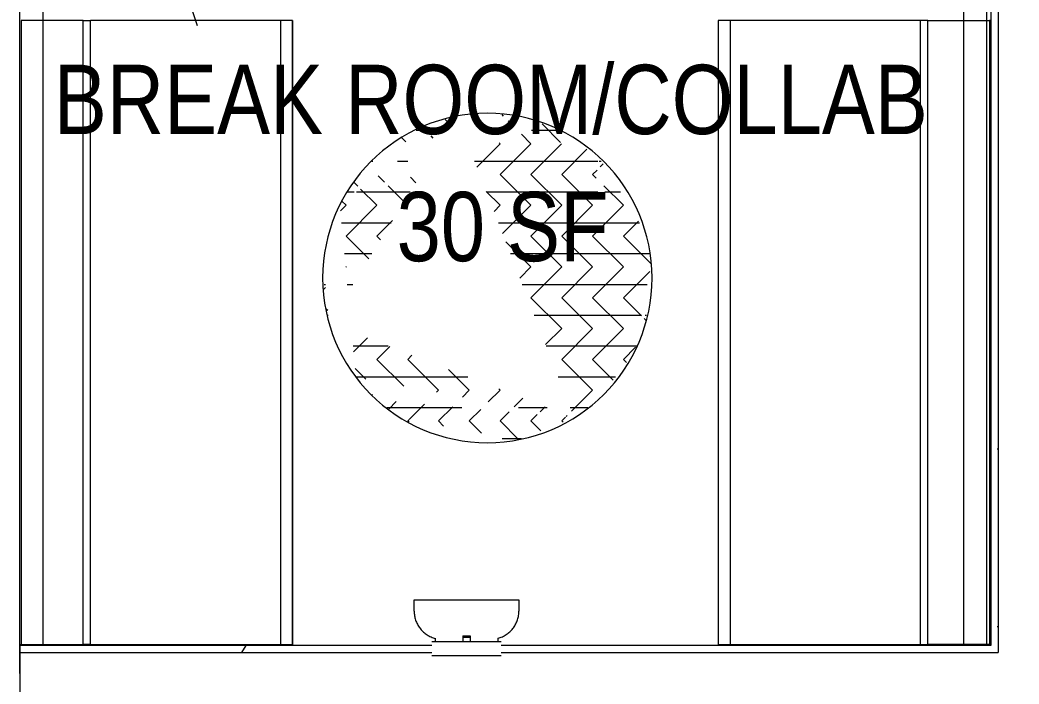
# Model space of a CAD drawing. Header units: inches. Extents: x 46946 to 48441, y 40324 to 42003.
# Drawn here: x 47339.5 to 47425.9, y 41666.7 to 41724.2 of the extents above; entities that cross this region are included whole.
import ezdxf

# ---------------------------------------------------------------- set-up
doc = ezdxf.new("R2010")
doc.units = ezdxf.units.IN
doc.header["$MEASUREMENT"] = 0
for name, color, linetype, lineweight in [('A-AREA-IDEN', 2, 'Continuous', 9), ('A-DETL', 90, 'Continuous', 9), ('A-DETL-GENF', 92, 'Continuous', 9), ('A-WALL', 113, 'Continuous', 9), ('A-WALL-PATT', 111, 'Continuous', 13), ('E-LITE-EQPM', 33, 'Continuous', 9), ('I-FURN', 30, 'Continuous', 9), ('I-WALL', 2, 'Continuous', 9), ('Q-CASE', 31, 'Continuous', 9)]:
    doc.layers.add(name, color=color, linetype=linetype, lineweight=lineweight)
doc.styles.add('Arial Narrow_2', font='ARIALN.TTF', dxfattribs={"height": 6})
pattern_1 = [(0, (0, 0), (30.72, 7.68), [1.267, -21.773, 1.267, -21.773, -122.88]), (0, (0, 0), (30.72, 7.68), [-46.08, 1.267, -44.813, 1.267, -21.773, -53.76]), (0, (0, 0), (30.72, 7.68), [-115.2, 1.267, -14.093, 1.267, -37.133]), (120, (11.52, 3.84), (-22.0110751, 22.7643004), [1.267, -21.773, 1.267, -21.773, -122.88]), (120, (11.52, 3.84), (-22.0110751, 22.7643004), [-46.08, 1.267, -44.813, 1.267, -21.773, -53.76]), (120, (11.52, 3.84), (-22.0110751, 22.7643004), [-115.2, 1.267, -14.093, 1.267, -37.133]), (240, (15.36, 19.2), (-8.7089249, -30.4443004), [1.267, -21.773, 1.267, -21.773, -122.88]), (240, (15.36, 19.2), (-8.7089249, -30.4443004), [-46.08, 1.267, -44.813, 1.267, -21.773, -53.76]), (240, (15.36, 19.2), (-8.7089249, -30.4443004), [-115.2, 1.267, -14.093, 1.267, -37.133])]

# ---------------------------------------------------------------- blocks, each defined once
blk = doc.blocks.new('HermanMiller_Collection_Nelson_PedestalTable - Vnr Top 26H 28 1_2Dia-V116-Level 06 - Furniture')
at = {"layer": 'I-FURN'}
h = blk.add_hatch(dxfattribs=at)
h.set_pattern_fill('FP_7', color=256, style=0, pattern_type=2)
h.set_pattern_definition([(0, (-47379.913, -41701.849), (0, 2.666), []), (315, (-47379.913, -41701.849), (2.665792565, 0), [3.77, -3.77]), (45, (-47379.913, -41701.849), (2.665792565, 0), [3.77, -3.77])])
h.paths.add_polyline_path([(9.6, 10.531), (10.38, 6.359), (9.341, 7.735), (9.421, 8.6)])
h.paths.add_polyline_path([(-2.618, 14.007), (-5.148, 13.288), (-7.502, 12.116), (-9.6, 10.531), (-8.477, 11.226), (-8.806, 10.926), (-4.064, 13.288)])
h.paths.add_polyline_path([(-2.618, 14.007), (-11.689, 7.158), (-10.067, 9.777), (-10.396, 9.477), (-9.6, 10.531), (-11.372, 8.588), (-12.756, 6.352), (-12.053, -1.231), (-5.655, 9.103), (-9.73, 7.524), (-3.408, 13.288)])
h.paths.add_polyline_path([(7.502, -12.116), (9.6, -10.531), (12.756, -6.352), (14.189, 1.315), (13.706, 3.9), (9.6, 10.531), (7.502, 11.83), (7.502, 10.171), (5.791, 12.435), (6.841, 12.239), (6.27, 12.593), (7.502, 12.116), (5.148, 13.288), (-2.618, 14.007), (3.873, 12.794), (-1.363, 10.766), (6.888, -10.531)])
h.paths.add_polyline_path([(7.502, -12.116), (-11.735, -4.663), (-11.414, -8.129), (-12.756, -6.352), (-11.372, -8.588), (-9.6, -10.531), (-10.396, -9.477), (-10.067, -9.777), (-10.729, -8.708), (-0.976, -10.531)])
h.paths.add_polyline_path([(2.618, -14.007), (7.502, -12.116), (-9.199, -10.568), (-8.477, -11.226), (-9.6, -10.531), (-7.502, -12.116), (-5.148, -13.288), (-6.841, -12.239), (1.553, -13.808), (1.287, -13.884)])
h.paths.add_polyline_path([(12.756, -6.352), (13.706, -3.9), (13.828, -2.585)])
h.paths.add_polyline_path([(-13.706, -3.9), (-14.067, 0), (-14.189, -1.315)])
h.paths.add_polyline_path([(1.298, 14.007), (2.618, 14.007), (0, 14.25), (-2.618, 14.007)])
for start, end in [(90, 270), (90, 270), (270, 90), (270, 90)]:
    blk.add_arc((0, 0), 14.25, start, end, dxfattribs=at)
blk = doc.blocks.new('CW-BANQUETTE_BASIC - TALL-1029219-Level 06 - Furniture')
at = {"layer": 'Q-CASE', "lineweight": 20}
for p, q in [((54, -0.106), (0, -0.106)), ((0, -0.106), (0, -5.462)), ((54, -5.462), (54, -0.106)), ((0, -5.462), (54, -5.462))]:
    blk.add_line(p, q, dxfattribs=at)
at = {"layer": 'Q-CASE'}
for p, q in [((0, -6.091), (0, -22.563)), ((0, -6.11), (54, -6.11)), ((54, -22.563), (54, -6.091)), ((0, -22.563), (0, -23.585)), ((0, -22.563), (54, -22.563)), ((54, -23.585), (54, -22.563)), ((54, -23.578), (0, -23.578)), ((0, -23.585), (54, -23.585))]:
    blk.add_line(p, q, dxfattribs=at)
at = {"layer": 'Q-CASE', "flags": 128}
for points in [[(0, -6.107), (0, -6.1), (0, -6.05), (0, -5.96), (0, -5.83), (0, -5.663), (0, -5.462)], [(54, -5.462), (54, -5.663), (54, -5.83), (54, -5.96), (54, -6.05), (54, -6.1), (54, -6.107)]]:
    blk.add_lwpolyline(points, dxfattribs=at)
blk = doc.blocks.new('CW-BANQUETTE_BASIC - TALL-1029220-Level 06 - Furniture')
at = {"layer": 'Q-CASE'}
for p, q in [((54, 23.585), (0, 23.585)), ((0, 23.585), (0, 22.563)), ((0, 23.578), (54, 23.578)), ((54, 22.563), (54, 23.585)), ((0, 22.563), (0, 6.091)), ((54, 22.563), (0, 22.563)), ((54, 6.091), (54, 22.563)), ((54, 6.11), (0, 6.11)), ((0, 0.104), (0, 0)), ((54, 0), (54, 0.104))]:
    blk.add_line(p, q, dxfattribs=at)
at = {"layer": 'Q-CASE', "lineweight": 20}
for p, q in [((0, 5.462), (54, 5.462)), ((0, 0.106), (0, 5.462)), ((54, 5.462), (54, 0.106)), ((54, 0.106), (0, 0.106))]:
    blk.add_line(p, q, dxfattribs=at)
at = {"layer": 'Q-CASE', "flags": 128}
for points in [[(0, 6.107), (0, 6.1), (0, 6.05), (0, 5.96), (0, 5.83), (0, 5.663), (0, 5.462)], [(54, 5.462), (54, 5.663), (54, 5.83), (54, 5.96), (54, 6.05), (54, 6.1), (54, 6.107)]]:
    blk.add_lwpolyline(points, dxfattribs=at)
blk = doc.blocks.new('PLANTER_ROOM DIVIDING_SHORT 2_ D - 6_-1029117-Level 06 - Furniture')
at = {"layer": 'A-DETL-GENF'}
blk.add_line((11, -16.483), (-0.413, -20.191), dxfattribs=at)
blk = doc.blocks.new('L-SCONCE_VAKKER BLOSSI - L-SCONCE_VAKKER BLOSSI-1029436-Level 06 - Furniture')
at = {"layer": 'E-LITE-EQPM'}
for p, q in [((-5.959, 5.39), (-5.959, 6.375)), ((-5.959, 6.375), (-1.431, 6.375)), ((-1.431, 6.375), (3.096, 6.375)), ((3.096, 6.375), (3.096, 5.39)), ((-4.128, 2.741), (-4.128, 3.052)), ((1.266, 3.047), (1.266, 2.741))]:
    blk.add_line(p, q, dxfattribs=at)
at = {"layer": 'E-LITE-EQPM', "flags": 128}
for points in [[(-5.959, 5.39), (-5.957, 5.293), (-5.951, 5.197), (-5.941, 5.1), (-5.928, 5.004), (-5.911, 4.909), (-5.889, 4.814), (-5.864, 4.72), (-5.836, 4.628), (-5.804, 4.536), (-5.768, 4.446), (-5.728, 4.358), (-5.685, 4.271), (-5.638, 4.186), (-5.589, 4.103), (-5.536, 4.022), (-5.479, 3.943), (-5.42, 3.866), (-5.357, 3.792), (-5.292, 3.72), (-5.224, 3.651), (-5.153, 3.585), (-5.079, 3.522), (-5.003, 3.462), (-4.925, 3.405), (-4.845, 3.351), (-4.762, 3.3), (-4.677, 3.252), (-4.591, 3.208), (-4.503, 3.168), (-4.413, 3.131), (-4.322, 3.098), (-4.23, 3.068), (-4.136, 3.042)], [(1.305, 3.05), (1.398, 3.078), (1.49, 3.108), (1.581, 3.143), (1.67, 3.181), (1.757, 3.223), (1.843, 3.268), (1.927, 3.316), (2.009, 3.368), (2.089, 3.423), (2.166, 3.482), (2.241, 3.543), (2.314, 3.607), (2.384, 3.674), (2.451, 3.744), (2.516, 3.816), (2.577, 3.891), (2.636, 3.969), (2.691, 4.048), (2.743, 4.13), (2.792, 4.214), (2.837, 4.3), (2.879, 4.387), (2.917, 4.476), (2.952, 4.567), (2.983, 4.659), (3.011, 4.752), (3.034, 4.846), (3.054, 4.94), (3.07, 5.036), (3.082, 5.132), (3.091, 5.229), (3.095, 5.326), (3.096, 5.39)]]:
    blk.add_lwpolyline(points, dxfattribs=at)
blk = doc.blocks.new('L-SCONCE- KUZCO CHUTE_ SMALL_FURRING WALL HOST - L-SCONCE- KUZCO CHUTE_ SMALL_FURRING WALL HOST-1029479-Level 06 - Furniture')
at = {"layer": 'E-LITE-EQPM'}
for p, q in [((-1.747, 2.741), (-4.431, 2.741)), ((-1.744, 3.277), (-1.119, 3.277)), ((-1.744, 3.277), (-1.744, 3.159)), ((-1.744, 3.159), (-1.119, 3.159)), ((-1.744, 3.159), (-1.744, 2.741)), ((-1.119, 2.741), (-1.744, 2.741)), ((-1.119, 3.277), (-1.119, 3.159)), ((-1.119, 3.159), (-1.119, 2.741)), ((1.569, 2.741), (-1.116, 2.741)), ((-4.431, 1.562), (1.569, 1.562))]:
    blk.add_line(p, q, dxfattribs=at)

msp = doc.modelspace()

# ---------------------------------------------------------------- hatches: boundary and pattern name
at = {"layer": 'A-WALL-PATT', "lineweight": 9}
h = msp.add_hatch(dxfattribs=at)
h.set_pattern_fill('FP_1', color=256, style=0, pattern_type=2)
h.set_pattern_definition(pattern_1)
h.paths.add_polyline_path([(47423.475, 41670.058), (47424.1, 41670.063), (47424.1, 41725.058), (47423.475, 41725.058), (47423.475, 41670.121)])
h = msp.add_hatch(dxfattribs=at)
h.set_pattern_fill('FP_1', color=256, style=0, pattern_type=2)
h.set_pattern_definition(pattern_1)
h.paths.add_polyline_path([(47511.244, 41669.433), (47523.497, 41669.433), (47523.497, 41670.058), (47511.139, 41670.058), (47511.139, 41669.433)])
h.paths.add_polyline_path([(47339.475, 41669.433), (47375.109, 41669.433), (47375.109, 41670.058), (47339.475, 41670.058)])
h.paths.add_polyline_path([(47497.771, 41669.433), (47505.782, 41669.433), (47505.782, 41670.058), (47472.109, 41670.058), (47472.109, 41669.433), (47493.206, 41669.433)])
h.paths.add_polyline_path([(47381.109, 41669.433), (47424.1, 41669.433), (47424.1, 41670.058), (47381.109, 41670.058), (47381.109, 41669.743)])
h.paths.add_polyline_path([(47466.109, 41669.433), (47466.109, 41670.058), (47427.725, 41670.058), (47427.725, 41669.433), (47461.171, 41669.433)])

# ---------------------------------------------------------------- linework, layer by layer
at = {"layer": 'A-DETL', "lineweight": 13}
msp.add_line((47339.475, 41667.621), (47339.475, 41965.839), dxfattribs=at)
at = {"layer": 'A-WALL', "lineweight": 13}
for p, q in [((47424.1, 41725.058), (47424.1, 41669.433)), ((47339.475, 41670.058), (47339.475, 41665.183)), ((47339.475, 41669.433), (47375.109, 41669.433)), ((47381.109, 41669.433), (47424.1, 41669.433))]:
    msp.add_line(p, q, dxfattribs=at)
at = {"layer": 'I-WALL', "lineweight": 13}
for p, q in [((47339.475, 41670.058), (47339.475, 41965.839)), ((47341.475, 41670.121), (47341.475, 41728.058)), ((47421.119, 41728.121), (47421.119, 41670.121)), ((47423.119, 41670.121), (47423.119, 41728.121)), ((47423.475, 41725.058), (47423.475, 41670.058)), ((47339.475, 41670.121), (47341.475, 41670.121)), ((47375.109, 41670.058), (47339.475, 41670.058)), ((47423.475, 41670.058), (47381.109, 41670.058)), ((47421.119, 41670.121), (47423.119, 41670.121))]:
    msp.add_line(p, q, dxfattribs=at)

# ---------------------------------------------------------------- block references
at = {"layer": 'E-LITE-EQPM'}
for name in ['L-SCONCE_VAKKER BLOSSI - L-SCONCE_VAKKER BLOSSI-1029436-Level 06 - Furniture', 'L-SCONCE- KUZCO CHUTE_ SMALL_FURRING WALL HOST - L-SCONCE- KUZCO CHUTE_ SMALL_FURRING WALL HOST-1029479-Level 06 - Furniture']:
    msp.add_blockref(name, (47379.54, 41667.621), dxfattribs=at)
at = {"layer": 'I-FURN', "rotation": 89.99999999999847}
msp.add_blockref('PLANTER_ROOM DIVIDING_SHORT 2_ D - 6_-1029117-Level 06 - Furniture', (47334.6, 41724.121), dxfattribs=at)
at = {"layer": 'I-FURN'}
msp.add_blockref('HermanMiller_Collection_Nelson_PedestalTable - Vnr Top 26H 28 1_2Dia-V116-Level 06 - Furniture', (47379.913, 41701.849), dxfattribs=at)
at = {"layer": 'Q-CASE'}
for name, p, rotation in [('CW-BANQUETTE_BASIC - TALL-1029219-Level 06 - Furniture', (47339.475, 41670.121), 90.00000000000244), ('CW-BANQUETTE_BASIC - TALL-1029220-Level 06 - Furniture', (47423.475, 41670.121), 89.99999999999758)]:
    msp.add_blockref(name, p, dxfattribs=dict(at, rotation=rotation))

# ---------------------------------------------------------------- texts
at = {"layer": 'A-AREA-IDEN', "char_height": 6, "attachment_point": 1, "style": 'Arial Narrow_2'}
for s, insert, width in [('BREAK ROOM/COLLAB', (47342.403, 41720.299), 95.445), ('30 SF', (47372.066, 41709.301), 23.331)]:
    msp.add_mtext(s, dxfattribs=dict(at, insert=insert, width=width))

doc.saveas('drawing.dxf')
